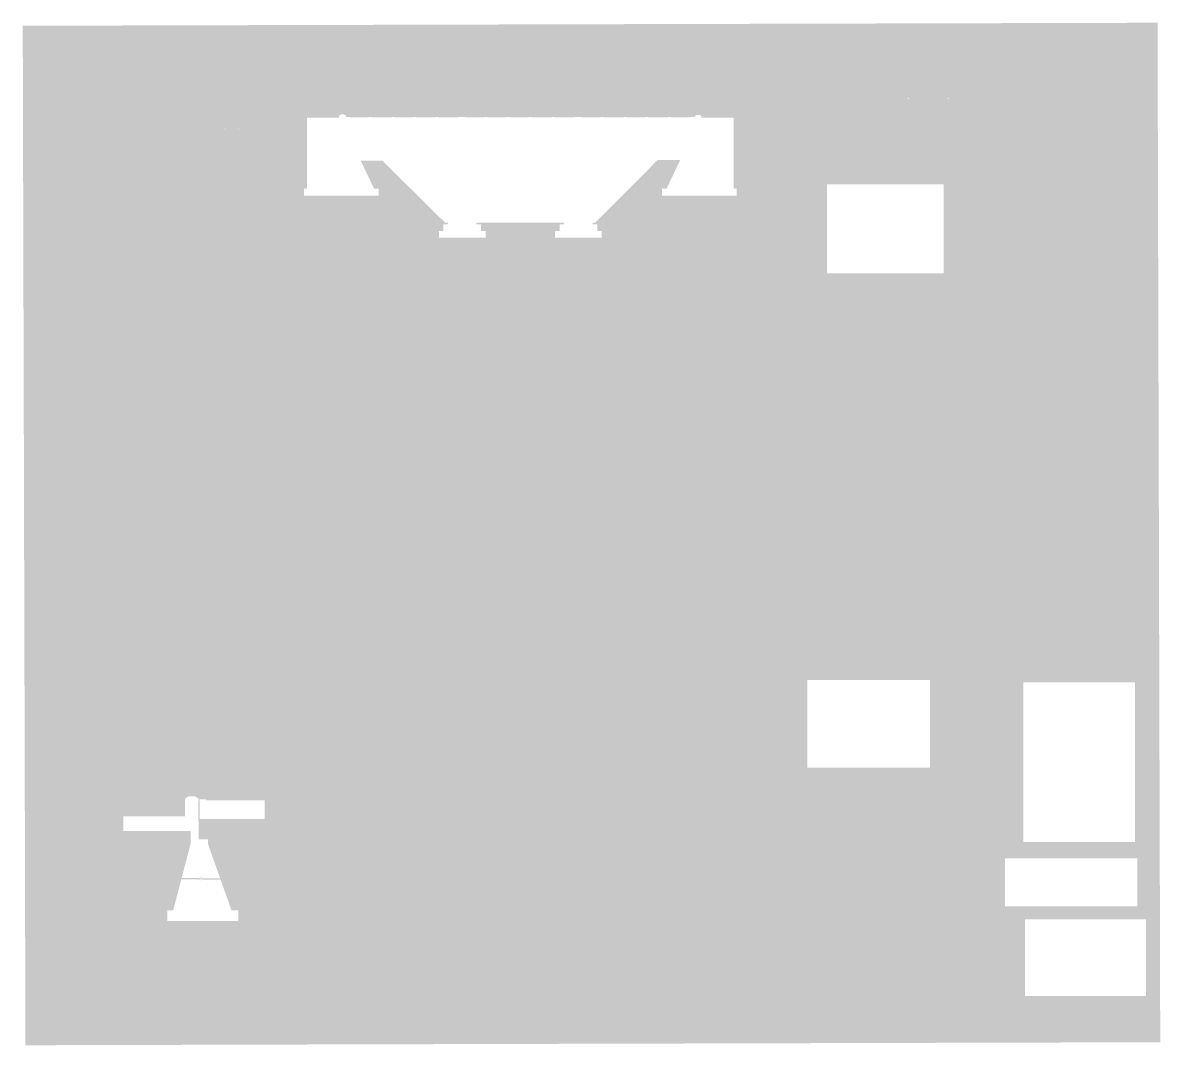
# Model space of a CAD drawing. Header units: millimetres. Extents: x -1552452794 to 250019, y 2311 to 4475819590.
# Drawn here: x 5124 to 107255, y 2311 to 94108 of the extents above; entities that cross this region are included whole.
import ezdxf

# ---------------------------------------------------------------- set-up
doc = ezdxf.new("R2010")
doc.units = ezdxf.units.MM
doc.header["$MEASUREMENT"] = 0
doc.layers.add('DRAWING', color=7, linetype='Continuous')

msp = doc.modelspace()

# ---------------------------------------------------------------- hatches: boundary and pattern name
at = {"layer": 'DRAWING'}
h = msp.add_hatch(dxfattribs=at)
h.set_pattern_fill('AR-CONC', color=256, scale=25)
h.set_pattern_definition([(50, (0, 0), (179.31505, -15.68803), [18.75, -206.25]), (355, (0, 0), (-34.68783, 188.04803), [15, -165]), (100.45144, (14.94, -1.3), (144.62721, 172.36), [15.93505, -175.28553]), (46.1842, (0, 50), (266.81033, -41.37982), [28.125, -309.375]), (96.63564, (22.23, 46.55), (233.6655, 243.52965), [23.9026, -262.92844]), (351.18416, (0, 50), (233.6655, 243.52965), [22.5, -247.5]), (21, (25, 37.5), (149.22676, -100.65472), [18.75, -206.25]), (326, (25, 37.5), (60.82883, 181.2875), [15, -165]), (71.45144, (37.44, 29.11), (210.0556, 80.63279), [15.93505, -175.28553]), (37.5, (0, 0), (3.039964, 83.223463), [0, -163, 0, -167.5, 0, -165.625]), (7.5, (0, 0), (65.767384, 98.60293), [0, -95.5, 0, -159.25, 0, -63.125]), (327.5, (-55.75, 0), (133.45561, -5.638718), [0, -62.5, 0, -195, 0, -258.75]), (317.5, (-80.75, 0), (145.79654, 25.02625), [0, -81.25, 0, -129.5, 0, -183.75])])
h.paths.add_polyline_path([(107011.7, 94107.7), (5124.3, 93837.3), (5367.1, 2311.4), (107254.5, 2581.7)])
h.paths.add_polyline_path([(21019.7, 22610), (21019.7, 20785.6), (21759, 20785.6), (21754.4, 20385.8), (22844.3, 17308.5), (21218.5, 17308.5), (21150.4, 17475.9), (21045.7, 17188.3), (20982.9, 17334.7), (19394.6, 17334.7), (20192.7, 20385.8), (20192.7, 21541.3), (14148.7, 21541.3), (14148.7, 21735.7), (14148.7, 22876.4), (19701.7, 22876.4), (19701.7, 24439.3), (20009.6, 24648), (20603.6, 24648), (20906, 24450.3), (20894.6, 22876.4), (20916.1, 21735.7), (20916.1, 20785.6), (21019.7, 20785.6), (21019.7, 24380.7), (21605.5, 24380.7), (21605.5, 24303.4), (26837.7, 24303.4), (26837.7, 22610)], flags=16)
h.paths.add_polyline_path([(21150.4, 17339.9), (21218.5, 17172.6), (22892.5, 17172.6), (23870.9, 14409.9), (24480.7, 14409.9), (24480.7, 13462), (18091.7, 13462), (18091.7, 14409.9), (18629.7, 14409.9), (19359.1, 17198.7), (20982.9, 17198.7), (21045.7, 17052.3)], flags=16)
h.paths.add_polyline_path([(75557.4, 27218.3), (75557.4, 35101.3), (86582.6, 35101.3), (86582.6, 27218.3)], flags=16)
h.paths.add_polyline_path([(42496.5, 74827.2), (42496.5, 75414.7), (42899.6, 75414.7), (42899.6, 76021.1), (43288.5, 76021.1), (43304.2, 76172.2), (43063.8, 76136), (37404.1, 81735.8), (35466.9, 81732.8), (36670.5, 79205.6), (37067.4, 79205.6), (37067.4, 78578.9), (32761.7, 78578.9), (30377.2, 78586.1), (30377.2, 79205.6), (30647.4, 79205.6), (30647.4, 84591.2), (24549.7, 84591.2), (24505.5, 84513.4), (24442.1, 84591.2), (23327.3, 84591.2), (23283.1, 84513.4), (23219.7, 84591.2), (30647.4, 84591.2), (30647.4, 84675.1), (30647.4, 85571.6), (33531.9, 85571.6), (33531.9, 85774.9), (33701.5, 85876.6), (34000, 85869.8), (34149.2, 85774.9), (34150.6, 85660.3), (34468.3, 85660.3), (34468.3, 85609.8), (36237.7, 85609.8), (36237.7, 85650.1), (36422.7, 85650.1), (36422.7, 85609.8), (38240.7, 85609.8), (38240.7, 85650.1), (38425.7, 85650.1), (38425.7, 85609.8), (40211.1, 85609.8), (40211.1, 85650.1), (40396.1, 85650.1), (40396.1, 85609.8), (42214.8, 85609.8), (42214.8, 85650.1), (42399.8, 85650.1), (42399.8, 85609.8), (44242.9, 85609.8), (44242.9, 85636.7), (44852.9, 85636.7), (44852.9, 85609.8), (46606.5, 85609.8), (46606.5, 85650.1), (46791.5, 85650.1), (46791.5, 85609.8), (48612.2, 85609.8), (48612.2, 85650.1), (48797.2, 85650.1), (48797.2, 85609.8), (50612.5, 85609.8), (50612.5, 85650.1), (50797.5, 85650.1), (50797.5, 85609.8), (52623.1, 85609.8), (52623.1, 85650.1), (52808.1, 85650.1), (52808.1, 85609.8), (54668, 85609.8), (54668, 85636.7), (55278, 85636.7), (55278, 85609.8), (57059.2, 85609.8), (57059.2, 85650.1), (57244.2, 85650.1), (57244.2, 85609.8), (59064.4, 85609.8), (59064.4, 85650.1), (59249.4, 85650.1), (59249.4, 85609.8), (61066.1, 85609.8), (61066.1, 85650.1), (61251.1, 85650.1), (61251.1, 85609.8), (63074.8, 85609.8), (63074.8, 85650.1), (63259.8, 85650.1), (63259.8, 85609.8), (65106.9, 85609.8), (65106.9, 85636.7), (65434.4, 85636.7), (65434.4, 85678.8), (65598.7, 85840.4), (65872.9, 85840.4), (66045.2, 85735), (66045.2, 85597.8), (68949.3, 85597.8), (68949.3, 84675.1), (68949.3, 79205.6), (69219.5, 79205.6), (69219.5, 78586.1), (66834.9, 78586.1), (66834.9, 78578.9), (62529.2, 78578.9), (62529.2, 79205.6), (62926.2, 79205.6), (64153.3, 81782.2), (62122.6, 81782.2), (56545, 76172.2), (56280.2, 76172.2), (56297.1, 76021.1), (56704, 76021.1), (56704, 75414.7), (57102.4, 75414.7), (57102.4, 74827.2), (52923.6, 74827.2), (52923.6, 75414.7), (53326.8, 75414.7), (53326.8, 76021.1), (53715.6, 76021.1), (53731.4, 76172.2), (45853.1, 76172.2), (45869.9, 76021.1), (46276.8, 76021.1), (46276.8, 75414.7), (46675.3, 75414.7), (46675.3, 74827.2)], flags=16)
h.paths.add_polyline_path([(44058.8, 76172.2), (44058.8, 77140.8), (40318.6, 80857.7), (44058.8, 80857.7), (44058.8, 83423.8), (44058.8, 83695.6), (34665, 83695.6), (34665, 83532.2), (34505, 83695.6), (33656.8, 83695.6), (33663.4, 83416.7), (33663.4, 82517.9), (31506, 84675.1), (34162.2, 84675.1), (44531.9, 84675.1), (44531.9, 84894), (54961.8, 84894), (54961.8, 84675.1), (65434.4, 84675.1), (68039.4, 84675.1), (65933.3, 82562.7), (65933.3, 83416.7), (65939.9, 83695.6), (65066.6, 83695.6), (64931.6, 83560.5), (64931.6, 83695.6), (57003.7, 83695.6), (55472.8, 83695.6), (55472.8, 83423.8), (55472.8, 80857.7), (59222.6, 80857.7), (56436.1, 78042.2), (55472.8, 77105.7), (55472.8, 76172.2), (54486, 76172.2), (54486, 80857.7), (45045.6, 80857.7), (45045.6, 76160.2), (45033.5, 76172.2)], flags=0)
h.paths.add_polyline_path([(93301.3, 19083.7), (105211.6, 19083.7), (105211.6, 14774.7), (93301.3, 14774.7)], flags=16)
h.paths.add_polyline_path([(97522.9, 17093.5), (97522.9, 17936.2), (103814.9, 17945.8), (103818, 17099.1)], flags=0)
h.paths.add_polyline_path([(94970.6, 34879.1), (104993.1, 34879.1), (104993.1, 20544.9), (94970.6, 20544.9)], flags=16)
h.paths.add_polyline_path([(96480.2, 33227.4), (101795.3, 33232.7), (101818.2, 21277.4), (96514.4, 21270.8)], flags=0)
h.paths.add_polyline_path([(95100.1, 13606.6), (105980.9, 13606.6), (105980.9, 6723.5), (95100.1, 6723.5)], flags=16)
h.paths.add_polyline_path([(103876.6, 8707.7), (103877.3, 8307.4), (97633.3, 8295.6), (97633.3, 8695.6)], flags=0)
h.paths.add_polyline_path([(77347.7, 71608.9), (77347.7, 79604.4), (87808.8, 79604.4), (87808.8, 71608.9)], flags=16)
h.paths.add_polyline_path([(77790.4, 76359.8), (80914.6, 77018.3), (80922.1, 77098.2), (77807.6, 76648.2), (80940.4, 77293.8), (82136.6, 77273.7), (86414.8, 77891.8), (83814.6, 77245.4), (86375.3, 77621.8), (83816.2, 77008.8), (82240.8, 77014)], flags=0)
h.paths.add_polyline_path([(85267, 83446.9), (85267, 87345), (84711.8, 87345), (84647.3, 87223.7), (84570.4, 87345), (85267, 87345), (85267, 83446.9), (86156.7, 83446.9), (86247.7, 83174.2), (86369, 83608.4), (86500.4, 83386.3), (87319.3, 83386.3), (87319.3, 87365.2), (88296.7, 87365.2), (88232.2, 87243.9), (88155.3, 87365.2), (87319.3, 87365.2), (87319.3, 83386.3), (86500.4, 83386.3), (86369, 83608.4), (86247.7, 83174.2), (86156.7, 83446.9)], flags=16)
h.paths.add_polyline_path([(20899.3, 22625.6), (14148.7, 22625.6), (14148.7, 21735.7), (20192.7, 21735.7), (20916.1, 21735.7)], flags=0)

doc.saveas('drawing.dxf')
